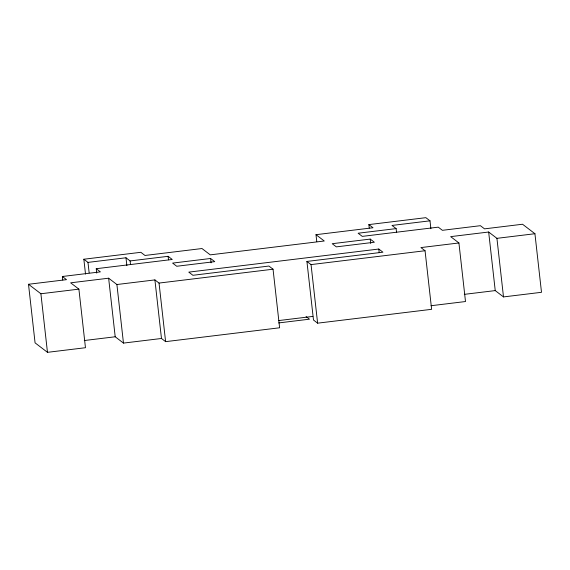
<?xml version="1.0" encoding="UTF-8"?>
<svg xmlns="http://www.w3.org/2000/svg" width="570" height="570" viewBox="0 0 570 570"><rect width="100%" height="100%" fill="white"/><g stroke="black" fill="none" stroke-linecap="round" stroke-linejoin="round"><path stroke-width="0.85" d="M85.514 274.092L83.847 259.229L140.854 252.303L144.98 255.467L201.987 248.534L210.252 254.861L324.259 241.003L315.994 234.683L316.778 241.673M369.26 228.093L368.868 224.594L425.868 217.669L430.001 220.825L430.884 228.698M83.847 259.229L87.98 262.392L125.984 257.775L130.11 260.932L168.114 256.315L172.247 259.478L96.245 268.712L96.729 273.087M315.994 234.683L373.001 227.758L368.868 224.594M430.001 220.825L392.003 225.442L396.129 228.606L396.521 232.104M396.129 228.606L358.131 233.223L362.264 236.386L438.266 227.152L442.398 230.316L480.403 225.691L484.536 228.855L522.533 224.238L534.931 233.721L541.5 292.296L503.495 296.92L495.237 290.593L464.301 294.355M62.764 279.991L62.372 276.493L100.377 271.876L96.245 268.712M210.608 258.481L172.603 263.098L176.736 266.261L214.74 261.644L210.608 258.481L211.099 262.848M370.222 239.087L332.217 243.704L336.35 246.867L374.355 242.243L370.222 239.087L370.714 243.454M84.275 340.532L115.204 336.777L123.469 343.097L161.474 338.48L165.606 341.644L279.613 327.786L273.044 269.211L159.037 283.069L154.905 279.906L116.9 284.523L108.635 278.203L70.637 282.82L78.895 289.14L85.464 347.714L47.467 352.331L35.069 342.848L28.5 284.273L66.505 279.656L62.372 276.493M534.931 233.721L496.926 238.338L488.661 232.018L450.663 236.636L458.921 242.963L465.498 301.537L431.027 305.727M458.921 242.963L420.924 247.58L425.056 250.736L431.625 309.318L317.618 323.169L313.486 320.005L306.916 261.43L382.919 252.196L378.786 249.033L188.777 272.125L192.902 275.289L268.912 266.048L273.044 269.211M28.5 284.273L40.898 293.757L78.895 289.14M306.916 261.43L311.042 264.594L425.056 250.736M278.416 320.604L312.887 316.414M278.687 322.926L309.474 319.186L306.069 316.578M496.926 238.338L503.495 296.92M488.661 232.018L495.237 290.593M378.786 249.033L379.178 252.531M311.042 264.594L317.618 323.169M168.114 256.315L168.506 259.813M159.037 283.069L165.606 341.644M154.905 279.906L161.474 338.48M130.11 260.932L130.509 264.43M125.984 257.775L126.861 265.641M116.9 284.523L123.469 343.097M108.635 278.203L115.204 336.777M87.98 262.392L89.155 272.88M40.898 293.757L47.467 352.331"/></g></svg>
